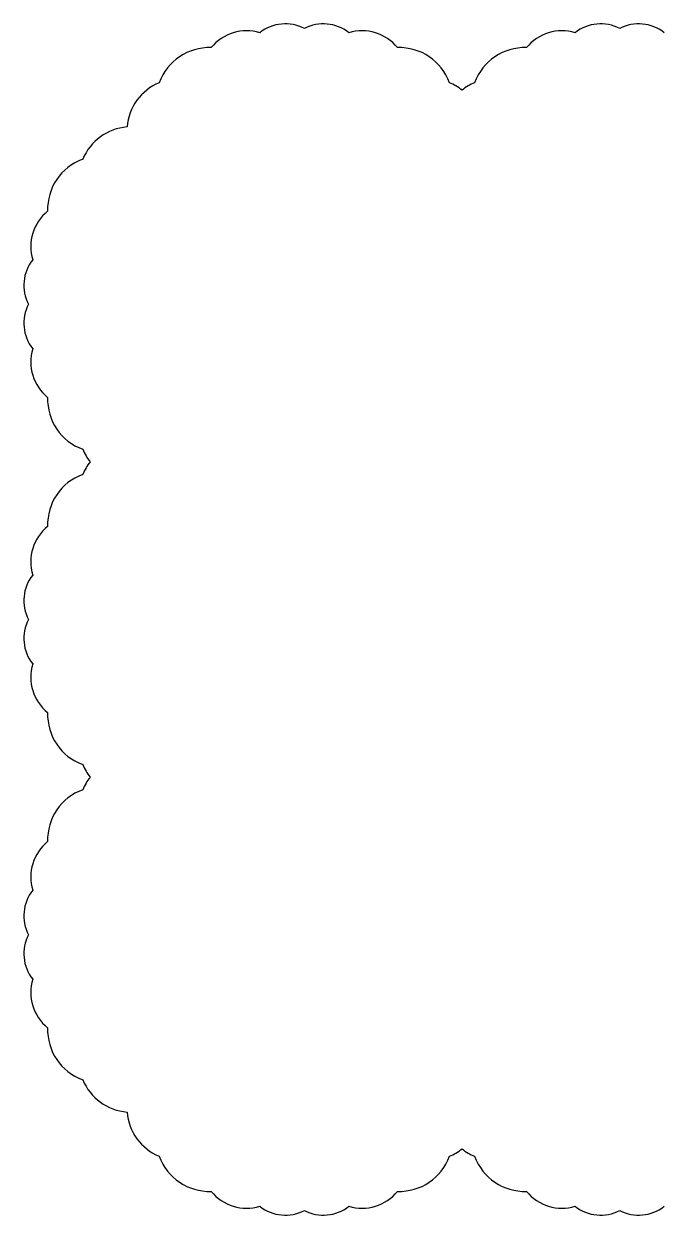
# Model space of a CAD drawing. Extents: x 18 to 756, y -54 to 174.
# Drawn here: x 269.5 to 389.2, y -51.3 to 171.5 of the extents above; entities that cross this region are included whole.
import ezdxf

# ---------------------------------------------------------------- set-up
doc = ezdxf.new("R2010")
doc.units = 0
doc.layers.get('0').update_dxf_attribs({"linetype": 'CONTINUOUS'})

msp = doc.modelspace()

# ---------------------------------------------------------------- linework, layer by layer
for centre, radius, start, end in [((311.116377, 161.640169), 8.552276, 73.223953, 140.868414), ((318.335785, 163.859964), 7.628532, 62.136912, 128.519948), ((325.466332, 163.859964), 7.628532, 51.480052, 117.863088), ((332.68574, 161.640169), 8.552276, 39.131586, 106.776047), ((370.081931, 161.640169), 8.552276, 73.223953, 140.868414), ((377.301339, 163.859964), 7.628532, 62.136912, 128.519948), ((384.431886, 163.859964), 7.628532, 51.480052, 117.863088), ((304.126811, 157.110696), 9.933211, 87.948561, 160.247146), ((339.675305, 157.110696), 9.933211, 19.752854, 92.051439), ((363.092366, 157.110696), 9.933211, 87.948561, 160.247146), ((298.488314, 151.426819), 9.772638, 112.312346, 175.497186), ((345.313802, 151.426819), 9.772638, 51.601639, 67.687654), ((357.453869, 151.426819), 9.772638, 112.312346, 128.398361), ((289.513071, 142.451576), 9.772638, 94.502814, 157.687654), ((283.829195, 136.813079), 9.933211, 109.752854, 182.051439), ((279.299722, 129.823514), 8.552276, 129.131586, 196.776047), ((277.079926, 122.604106), 7.628532, 141.480052, 207.863088), ((277.079926, 115.473558), 7.628532, 152.136912, 218.519948), ((279.299722, 108.25415), 8.552276, 163.223953, 230.868414), ((283.829195, 101.264585), 9.933211, 177.948561, 250.247146), ((289.513071, 95.626088), 9.772638, 202.312346, 218.398361), ((289.513071, 83.486022), 9.772638, 141.601639, 157.687654), ((283.829195, 77.847525), 9.933211, 109.752854, 182.051439), ((279.299722, 70.857959), 8.552276, 129.131586, 196.776047), ((277.079926, 63.638551), 7.628532, 141.480052, 207.863088), ((277.079926, 56.508004), 7.628532, 152.136912, 218.519948), ((279.299722, 49.288596), 8.552276, 163.223953, 230.868414), ((283.829195, 42.299031), 9.933211, 177.948561, 250.247146), ((289.513071, 36.660534), 9.772638, 202.312346, 218.398361), ((289.513071, 24.520467), 9.772638, 141.601639, 157.687654), ((289.513071, 24.520467), 9.772638, 141.601639, 157.687654), ((283.829195, 18.88197), 9.933211, 109.752854, 182.051439), ((279.299722, 11.892405), 8.552276, 129.131586, 196.776047), ((277.079926, 4.672997), 7.628532, 141.480052, 207.863088), ((277.079926, -2.45755), 7.628532, 152.136912, 218.519948), ((279.299722, -9.676958), 8.552276, 163.223953, 230.868414), ((283.829195, -16.666524), 9.933211, 177.948561, 250.247146), ((289.513071, -22.305021), 9.772638, 202.312346, 265.497186), ((298.488314, -31.280264), 9.772638, 184.502814, 247.687654), ((345.313802, -31.280264), 9.772638, 292.312346, 308.398361), ((357.453869, -31.280264), 9.772638, 231.601639, 247.687654), ((304.126811, -36.96414), 9.933211, 199.752854, 272.051439), ((339.675305, -36.96414), 9.933211, 267.948561, 340.247146), ((363.092366, -36.96414), 9.933211, 199.752854, 272.051439), ((311.116377, -41.493613), 8.552276, 219.131586, 286.776047), ((332.68574, -41.493613), 8.552276, 253.223953, 320.868414), ((370.081931, -41.493613), 8.552276, 219.131586, 286.776047), ((318.335785, -43.713409), 7.628532, 231.480052, 297.863088), ((325.466332, -43.713409), 7.628532, 242.136912, 308.519948), ((377.301339, -43.713409), 7.628532, 231.480052, 297.863088), ((384.431886, -43.713409), 7.628532, 242.136912, 308.519948)]:
    msp.add_arc(centre, radius, start, end)

doc.saveas('drawing.dxf')
